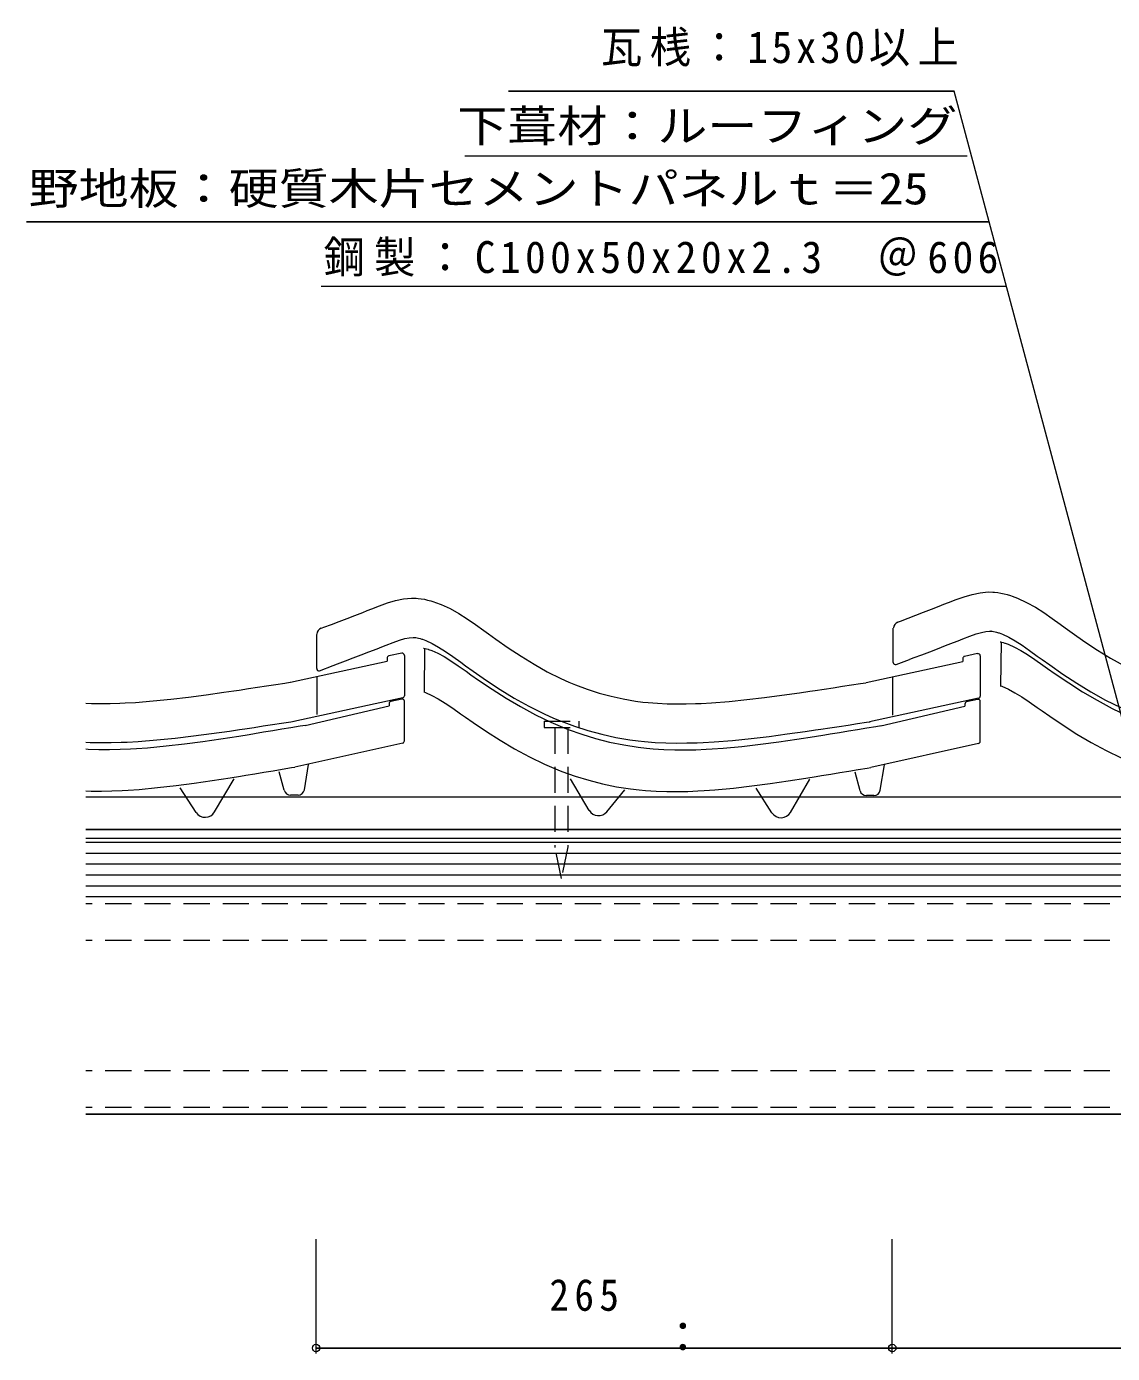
# Model space of a CAD drawing. Units: millimetres, scale not verified. Extents: x -687 to 696, y -330 to 339.
# Drawn here: x -687 to -188, y -330 to 280 of the extents above; entities that cross this region are included whole.
import ezdxf
from ezdxf.enums import TextEntityAlignment as Align

# ---------------------------------------------------------------- set-up
doc = ezdxf.new("R2010")
doc.units = ezdxf.units.MM
doc.header["$LTSCALE"] = 10
doc.linetypes.add('DASHED1', pattern=[1.8, 1.2, -0.6])
doc.linetypes.add('DASHED3', pattern=[4, 3, -1])
doc.layers.add('0-0_LAYER001', color=4, linetype='Continuous', lineweight=18)
doc.layers.add('0-1_LAYER004', color=7, linetype='Continuous', lineweight=18)
doc.layers.add('0-2_ADD_LINE', color=7, linetype='Continuous')
doc.styles.add('ＭＳ ゴシック', font='')
doc.styles.get('ＭＳ ゴシック').set_extended_font_data('MS Gothic')

msp = doc.modelspace()

# ---------------------------------------------------------------- linework, layer by layer
at = {"layer": '0-0_LAYER001', "color": 2}
for p, q in [((-260.47, 250.66), (-465.3, 250.66)), ((-170.6, -84.76), (-260.47, 250.66)), ((-254.42, 220.79), (-483.79, 220.79)), ((-244.59, 190.7), (-687.02, 190.7)), ((-236.85, 160.83), (-549.84, 160.83)), ((-659.75, -73.84), (167.21, -73.84)), ((-659.75, -88.84), (167.21, -88.84)), ((289.21, -94.84), (-659.75, -94.84)), ((289.21, -119.84), (-659.75, -119.84)), ((279.21, -219.84), (-659.75, -219.84)), ((-553.86, -329.84), (-553.86, -277.34)), ((-288.86, -329.84), (-288.86, -277.34)), ((-553.86, -327.34), (-288.86, -327.34)), ((-288.86, -327.34), (-23.86, -327.34))]:
    msp.add_line(p, q, dxfattribs=at)
at = {"layer": '0-0_LAYER001'}
for p, q in [((-286.36, 6.57), (-285.94, 6.73)), ((-553.58, -14.87), (-553.58, 0.85)), ((-551.54, 3.7), (-551.11, 3.86)), ((-288.4, -12.01), (-288.4, 3.72)), ((-504.38, -5.43), (-504.34, -5.44)), ((-504.34, -5.44), (-503.76, -5.56)), ((-504.02, -5.53), (-504.19, -25.7)), ((-503.76, -5.56), (-503.1, -5.72)), ((-503.1, -5.72), (-502.31, -5.95)), ((-502.31, -5.95), (-502.13, -6.01)), ((-502.13, -6.01), (-500.67, -6.54)), ((-239.21, -2.57), (-239.16, -2.57)), ((-239.16, -2.57), (-238.58, -2.69)), ((-238.84, -2.66), (-239.02, -22.84)), ((-238.58, -2.69), (-237.93, -2.85)), ((-237.93, -2.85), (-237.14, -3.08)), ((-237.14, -3.08), (-236.96, -3.14)), ((-236.96, -3.14), (-235.49, -3.67)), ((-235.49, -3.67), (-232.66, -4.94)), ((-232.66, -4.94), (-229.8, -6.5)), ((-565.67, -21.13), (-521.22, -11.48)), ((-521.22, -10.02), (-521.22, -11.48)), ((-514.42, -7.8), (-520.42, -9.04)), ((-513.22, -8.78), (-513.22, -27.36)), ((-500.67, -6.54), (-497.84, -7.81)), ((-497.84, -7.81), (-494.97, -9.36)), ((-494.97, -9.36), (-491.86, -11.29)), ((-491.86, -11.29), (-488.49, -13.56)), ((-300.85, -21.31), (-256.4, -11.66)), ((-287.05, -12.94), (-280.87, -10.61)), ((-256.4, -10.21), (-256.4, -11.66)), ((-249.6, -7.98), (-255.6, -9.23)), ((-248.4, -8.96), (-248.4, -27.54)), ((-229.8, -6.5), (-226.68, -8.42)), ((-226.68, -8.42), (-223.31, -10.69)), ((-223.31, -10.69), (-219.69, -13.23)), ((-552.22, -15.81), (-546.05, -13.47)), ((-488.49, -13.56), (-484.86, -16.1)), ((-484.86, -16.1), (-482.63, -17.67)), ((-482.63, -17.67), (-479.09, -20.13)), ((-219.69, -13.23), (-217.45, -14.8)), ((-217.45, -14.8), (-213.91, -17.27)), ((-213.91, -17.27), (-207.73, -21.43)), ((-553.4, -36.01), (-553.4, -18.81)), ((-479.09, -20.13), (-472.91, -24.29)), ((-472.91, -24.29), (-466.5, -28.38)), ((-288.58, -36.2), (-288.58, -19)), ((-239.17, -22.71), (-238.42, -22.98)), ((-238.42, -22.98), (-235.46, -24.31)), ((-235.46, -24.31), (-232.47, -25.93)), ((-207.73, -21.43), (-201.32, -25.51)), ((-514.01, -28.33), (-564.14, -39.21)), ((-514.44, -28.84), (-519.48, -29.98)), ((-513.22, -48.1), (-513.22, -29.82)), ((-504.35, -25.57), (-503.6, -25.85)), ((-503.6, -25.85), (-500.63, -27.17)), ((-500.63, -27.17), (-497.65, -28.79)), ((-497.65, -28.79), (-494.46, -30.77)), ((-466.5, -28.38), (-459.86, -32.31)), ((-249.18, -28.52), (-299.32, -39.4)), ((-249.62, -29.03), (-254.65, -30.16)), ((-248.4, -48.28), (-248.4, -30)), ((-232.47, -25.93), (-229.28, -27.9)), ((-229.28, -27.9), (-225.86, -30.2)), ((-225.86, -30.2), (-222.22, -32.75)), ((-201.32, -25.51), (-194.68, -29.44)), ((-194.68, -29.44), (-187.79, -33.17)), ((-558.93, -40.96), (-520.26, -31.91)), ((-520.26, -30.96), (-520.26, -31.91)), ((-494.46, -30.77), (-491.04, -33.07)), ((-491.04, -33.07), (-487.4, -35.62)), ((-487.4, -35.62), (-485.17, -37.19)), ((-459.86, -32.31), (-452.97, -36.04)), ((-452.97, -36.04), (-445.9, -39.46)), ((-294.1, -41.15), (-255.43, -32.1)), ((-255.43, -31.14), (-255.43, -32.1)), ((-222.22, -32.75), (-219.99, -34.32)), ((-219.99, -34.32), (-216.47, -36.78)), ((-187.79, -33.17), (-180.72, -36.59)), ((-573.8, -43.31), (-569.6, -42.62)), ((-569.6, -42.62), (-565.41, -41.92)), ((-565.41, -41.92), (-561.22, -41.22)), ((-561.22, -41.22), (-558.79, -40.82)), ((-485.17, -37.19), (-481.64, -39.64)), ((-481.64, -39.64), (-475.49, -43.78)), ((-445.9, -39.46), (-441.53, -41.35)), ((-441.53, -41.35), (-437.85, -42.82)), ((-304.78, -42.8), (-300.59, -42.1)), ((-300.59, -42.1), (-296.4, -41.41)), ((-296.4, -41.41), (-293.97, -41)), ((-216.47, -36.78), (-210.32, -40.91)), ((-210.32, -40.91), (-203.95, -44.97)), ((-614.32, -49.47), (-605.91, -48.35)), ((-605.91, -48.35), (-597.6, -47.13)), ((-597.6, -47.13), (-589.4, -45.85)), ((-589.4, -45.85), (-584.67, -45.09)), ((-584.67, -45.09), (-582.21, -44.69)), ((-582.21, -44.69), (-578.01, -44)), ((-578.01, -44), (-573.8, -43.31)), ((-475.49, -43.78), (-469.13, -47.83)), ((-469.13, -47.83), (-462.56, -51.73)), ((-437.85, -42.82), (-431.68, -45.02)), ((-431.68, -45.02), (-425.32, -46.98)), ((-425.32, -46.98), (-418.85, -48.63)), ((-418.85, -48.63), (-412.31, -49.98)), ((-349.5, -49.65), (-341.09, -48.54)), ((-341.09, -48.54), (-332.78, -47.32)), ((-332.78, -47.32), (-324.58, -46.03)), ((-324.58, -46.03), (-319.84, -45.27)), ((-319.84, -45.27), (-317.39, -44.87)), ((-317.39, -44.87), (-313.18, -44.19)), ((-313.18, -44.19), (-308.98, -43.49)), ((-308.98, -43.49), (-304.78, -42.8)), ((-203.95, -44.97), (-197.38, -48.86)), ((-659.75, -51.81), (-658.68, -51.88)), ((-658.68, -51.88), (-653.71, -52.04)), ((-653.71, -52.04), (-648.8, -52.06)), ((-648.8, -52.06), (-643.98, -51.95)), ((-643.98, -51.95), (-639.25, -51.75)), ((-639.25, -51.75), (-636.45, -51.59)), ((-636.45, -51.59), (-631.39, -51.23)), ((-631.39, -51.23), (-622.83, -50.44)), ((-622.83, -50.44), (-614.32, -49.47)), ((-514, -49.07), (-563.58, -60.14)), ((-462.56, -51.73), (-455.74, -55.42)), ((-412.31, -49.98), (-405.79, -51.01)), ((-405.79, -51.01), (-401.86, -51.47)), ((-401.86, -51.47), (-398.81, -51.75)), ((-398.81, -51.75), (-393.85, -52.07)), ((-393.85, -52.07), (-388.88, -52.23)), ((-388.88, -52.23), (-383.98, -52.24)), ((-383.98, -52.24), (-379.15, -52.14)), ((-379.15, -52.14), (-374.43, -51.93)), ((-374.43, -51.93), (-371.63, -51.77)), ((-371.63, -51.77), (-366.57, -51.41)), ((-366.57, -51.41), (-358.01, -50.63)), ((-358.01, -50.63), (-349.5, -49.65)), ((-249.18, -49.26), (-298.76, -60.33)), ((-197.38, -48.86), (-190.56, -52.55)), ((-190.56, -52.55), (-183.57, -55.93)), ((-569.42, -61.11), (-565.23, -60.41)), ((-565.23, -60.41), (-563.62, -60.14)), ((-559.21, -70.57), (-557.28, -58.97)), ((-455.74, -55.42), (-448.75, -58.8)), ((-448.75, -58.8), (-444.45, -60.66)), ((-444.45, -60.66), (-440.82, -62.11)), ((-304.6, -61.29), (-300.41, -60.6)), ((-300.41, -60.6), (-298.79, -60.33)), ((-294.39, -70.75), (-292.45, -59.15)), ((-609.87, -67.53), (-601.59, -66.32)), ((-601.59, -66.32), (-593.39, -65.04)), ((-600.5, -80.78), (-591.56, -65.54)), ((-593.39, -65.04), (-588.67, -64.27)), ((-588.67, -64.27), (-586.22, -63.88)), ((-586.22, -63.88), (-582.01, -63.19)), ((-582.01, -63.19), (-577.81, -62.5)), ((-577.81, -62.5), (-573.61, -61.8)), ((-573.61, -61.8), (-569.42, -61.11)), ((-568.52, -70.83), (-570.76, -62.26)), ((-440.82, -62.11), (-434.73, -64.29)), ((-428.3, -80.04), (-436.84, -65.5)), ((-434.73, -64.29), (-428.46, -66.21)), ((-428.46, -66.21), (-422.08, -67.84)), ((-345.05, -67.72), (-336.76, -66.5)), ((-336.76, -66.5), (-328.57, -65.22)), ((-335.68, -80.97), (-326.74, -65.72)), ((-328.57, -65.22), (-323.84, -64.46)), ((-323.84, -64.46), (-321.39, -64.06)), ((-321.39, -64.06), (-317.19, -63.37)), ((-317.19, -63.37), (-312.99, -62.68)), ((-312.99, -62.68), (-308.79, -61.99)), ((-308.79, -61.99), (-304.6, -61.29)), ((-303.69, -71.02), (-305.94, -62.44)), ((-659.75, -71.13), (-657.35, -71.2)), ((-657.35, -71.2), (-652.51, -71.22)), ((-652.51, -71.22), (-647.72, -71.11)), ((-647.72, -71.11), (-643.04, -70.91)), ((-643.04, -70.91), (-640.26, -70.75)), ((-640.26, -70.75), (-635.23, -70.39)), ((-635.23, -70.39), (-626.72, -69.61)), ((-626.72, -69.61), (-618.25, -68.65)), ((-618.25, -68.65), (-609.87, -67.53)), ((-609.01, -80.97), (-616.34, -69.67)), ((-562.17, -73.08), (-565.59, -73.08)), ((-422.08, -67.84), (-415.63, -69.18)), ((-420.13, -80.69), (-411.83, -70.62)), ((-415.63, -69.18), (-409.2, -70.18)), ((-409.2, -70.18), (-405.34, -70.64)), ((-405.34, -70.64), (-402.34, -70.92)), ((-402.34, -70.92), (-397.44, -71.23)), ((-397.44, -71.23), (-392.53, -71.39)), ((-392.53, -71.39), (-387.68, -71.4)), ((-387.68, -71.4), (-382.9, -71.3)), ((-382.9, -71.3), (-378.21, -71.09)), ((-378.21, -71.09), (-375.44, -70.93)), ((-375.44, -70.93), (-370.41, -70.58)), ((-370.41, -70.58), (-361.9, -69.8)), ((-361.9, -69.8), (-353.42, -68.83)), ((-353.42, -68.83), (-345.05, -67.72)), ((-344.19, -81.16), (-351.51, -69.85)), ((-297.35, -73.26), (-300.77, -73.26))]:
    msp.add_line(p, q, dxfattribs=at)
at = {"layer": '0-0_LAYER001', "color": 2, "linetype": 'DASHED1'}
for p, q in [((-444, -41.99), (-444, -97.14)), ((-438, -41.99), (-438, -96.89)), ((-441.05, -111.4), (-444, -97.14)), ((-438, -96.89), (-441.05, -111.4))]:
    msp.add_line(p, q, dxfattribs=at)
at = {"layer": '0-0_LAYER001', "color": 2, "linetype": 'DASHED3'}
msp.add_line((-659.75, -92.84), (287.21, -92.84), dxfattribs=at)
at = {"layer": '0-0_LAYER001', "color": 1}
for p, q in [((289.21, -99.84), (-659.75, -99.84)), ((289.21, -104.84), (-659.75, -104.84)), ((289.21, -109.84), (-659.75, -109.84)), ((289.21, -114.84), (-659.75, -114.84))]:
    msp.add_line(p, q, dxfattribs=at)
at = {"layer": '0-0_LAYER001', "color": 1, "linetype": 'DASHED1'}
for p, q in [((279.21, -123.04), (-659.75, -123.04)), ((279.21, -139.84), (-659.75, -139.84)), ((279.21, -199.84), (-659.75, -199.84)), ((279.21, -216.64), (-659.75, -216.64))]:
    msp.add_line(p, q, dxfattribs=at)
at = {"layer": '0-0_LAYER001'}
for points in [[(-285.94, 6.73), (-285.12, 7.03), (-281.57, 8.37), (-278.02, 9.72), (-274.45, 11.09), (-270.86, 12.47), (-267.26, 13.88), (-265.15, 14.72), (-263.07, 15.55), (-259.47, 16.95), (-255.83, 18.23), (-252.18, 19.3), (-248.49, 20.05), (-244.79, 20.39), (-242.63, 20.37), (-241.78, 20.3), (-240.32, 20.13), (-238.86, 19.89), (-237.4, 19.57), (-235.96, 19.19), (-234.53, 18.76), (-233.71, 18.48), (-231.22, 17.54), (-227.06, 15.6), (-223.05, 13.36), (-219.17, 10.88), (-215.36, 8.24), (-211.59, 5.52), (-209.41, 3.93), (-206.08, 1.55), (-200.29, -2.47), (-194.41, -6.33), (-188.44, -9.98), (-182.34, -13.39)], [(-551.11, 3.86), (-550.3, 4.17), (-546.75, 5.51), (-543.19, 6.86), (-539.63, 8.22), (-536.04, 9.61), (-532.43, 11.02), (-530.33, 11.85), (-528.25, 12.68), (-524.64, 14.08), (-521.01, 15.36), (-517.35, 16.43), (-513.67, 17.18), (-509.97, 17.53), (-507.81, 17.5), (-506.96, 17.44), (-505.49, 17.27), (-504.03, 17.02), (-502.58, 16.7), (-501.14, 16.33), (-499.71, 15.89), (-498.89, 15.62), (-496.39, 14.67), (-492.23, 12.73), (-488.23, 10.49), (-484.34, 8.01), (-480.54, 5.37), (-476.77, 2.65), (-474.59, 1.07), (-471.26, -1.32), (-465.46, -5.34), (-459.59, -9.19), (-453.62, -12.85), (-447.52, -16.26), (-441.27, -19.38), (-437.58, -21.05), (-434.52, -22.32), (-429.16, -24.32), (-423.7, -26.08), (-418.17, -27.58)], [(-280.83, -10.58), (-278.77, -9.81), (-275.2, -8.46), (-271.61, -7.1), (-267.99, -5.71), (-264.34, -4.3), (-260.66, -2.86), (-258.51, -2.01), (-256.48, -1.2), (-253.21, 0.07), (-250.31, 1.09), (-247.85, 1.81), (-245.85, 2.22), (-244.08, 2.38), (-243.4, 2.37), (-243.47, 2.38), (-242.86, 2.31), (-242.27, 2.21), (-241.6, 2.06), (-240.87, 1.87), (-240.02, 1.61), (-239.77, 1.53), (-238.21, 0.94), (-235.27, -0.43), (-232.31, -2.09), (-229.14, -4.11), (-225.75, -6.46), (-222.15, -9.06), (-219.94, -10.66), (-216.45, -13.16), (-210.36, -17.39), (-204.05, -21.53), (-197.53, -25.52), (-190.77, -29.3), (-183.82, -32.78)], [(-546.01, -13.45), (-543.95, -12.67), (-540.38, -11.33), (-536.79, -9.97), (-533.17, -8.58), (-529.52, -7.17), (-525.84, -5.73), (-523.68, -4.88), (-521.66, -4.07), (-518.39, -2.8), (-515.49, -1.78), (-513.02, -1.06), (-511.03, -0.65), (-509.25, -0.48), (-508.57, -0.49), (-508.65, -0.49), (-508.04, -0.56), (-507.44, -0.66), (-506.78, -0.8), (-506.04, -1), (-505.19, -1.26), (-504.95, -1.34), (-503.39, -1.93), (-500.44, -3.3), (-497.48, -4.96), (-494.31, -6.98), (-490.93, -9.33), (-487.32, -11.93), (-485.12, -13.53), (-481.63, -16.03), (-475.53, -20.26), (-469.23, -24.4), (-462.71, -28.39), (-455.94, -32.17), (-449, -35.64), (-444.73, -37.57), (-441.12, -39.07), (-435.07, -41.33), (-428.82, -43.34), (-422.47, -45.06)], [(-659.75, -30.72), (-657.22, -30.84), (-652.86, -30.91), (-648.49, -30.88), (-644.13, -30.75), (-641.6, -30.64), (-636.87, -30.37), (-628.73, -29.74), (-620.61, -28.93), (-612.5, -27.97), (-604.41, -26.89), (-596.33, -25.74), (-591.64, -25.06), (-589.21, -24.7), (-585.01, -24.07), (-580.81, -23.44), (-576.62, -22.81), (-572.42, -22.17), (-568.23, -21.53), (-565.8, -21.16)], [(-418.17, -27.58), (-412.57, -28.81), (-406.92, -29.78), (-403.63, -30.22), (-401.11, -30.48), (-396.76, -30.82), (-392.4, -31.02), (-388.04, -31.1), (-383.67, -31.06), (-379.3, -30.94), (-376.77, -30.83), (-372.04, -30.56), (-363.91, -29.93), (-355.78, -29.11), (-347.68, -28.15), (-339.59, -27.08), (-331.5, -25.93), (-326.82, -25.24), (-324.38, -24.88), (-320.19, -24.25), (-315.99, -23.62), (-311.79, -22.99), (-307.6, -22.35), (-303.41, -21.72), (-300.97, -21.35)], [(-659.75, -48.74), (-657.79, -48.83), (-652.94, -48.91), (-648.16, -48.88), (-643.47, -48.74), (-640.69, -48.62), (-635.66, -48.33), (-627.14, -47.67), (-618.65, -46.82), (-610.26, -45.83), (-601.96, -44.73), (-593.75, -43.56), (-589.01, -42.86), (-586.56, -42.5), (-582.34, -41.87), (-578.13, -41.24), (-573.93, -40.6), (-569.72, -39.97), (-565.53, -39.33), (-563.91, -39.08)], [(-422.47, -45.06), (-416.03, -46.48), (-409.62, -47.58), (-405.76, -48.09), (-402.77, -48.41), (-397.87, -48.79), (-392.97, -49.02), (-388.12, -49.1), (-383.34, -49.06), (-378.65, -48.92), (-375.87, -48.8), (-370.84, -48.52), (-362.31, -47.86), (-353.83, -47.01), (-345.44, -46.01), (-337.14, -44.91), (-328.93, -43.74), (-324.19, -43.05), (-321.73, -42.68), (-317.52, -42.06), (-313.31, -41.42), (-309.1, -40.79), (-304.9, -40.15), (-300.7, -39.51), (-299.08, -39.27)]]:
    msp.add_lwpolyline(points, dxfattribs=at)
at = {"layer": '0-0_LAYER001', "color": 2, "linetype": 'DASHED1'}
for points in [[(-449, -38.99), (-433, -38.99), (-433, -41.99)], [(-449, -38.99), (-449, -41.99), (-433, -41.99)]]:
    msp.add_lwpolyline(points, dxfattribs=at)
at = {"layer": '0-0_LAYER001', "color": 2}
for centre in [(-553.86, -327.34), (-288.86, -327.34), (-288.86, -327.34)]:
    msp.add_circle(centre, 1.7, dxfattribs=at)
at = {"layer": '0-0_LAYER001'}
for centre, radius, start, end in [((-285.29, 3.76), 3, 110.94902, 178.7), ((-550.47, 0.9), 3, 110.94902, 178.7), ((-520.22, -10.02), 1, 101.73308, 180), ((-514.22, -8.78), 1, 0, 101.73308), ((-287.4, -12.01), 1, 180, 290.73166), ((-255.4, -10.21), 1, 101.73308, 180), ((-249.4, -8.96), 1, 0, 101.73308), ((-552.58, -14.87), 1, 180, 290.73166), ((-519.26, -30.96), 1, 102.72435, 180), ((-514.22, -29.82), 1, 0, 102.72435), ((-514.22, -27.36), 1, 282.24497, 0), ((-254.43, -31.14), 1, 102.72435, 180), ((-249.4, -30), 1, 0, 102.72435), ((-249.4, -27.54), 1, 282.24497, 0), ((-514.22, -48.1), 1, 282.58296, 0), ((-249.4, -48.28), 1, 282.58296, 0), ((-565.61, -70.07), 3, 194.67639, 270), ((-562.17, -70.08), 3, 270, 350.53767), ((-300.79, -70.26), 3, 194.67639, 270), ((-297.35, -70.26), 3, 270, 350.53767), ((-604.82, -78.25), 5, 212.93986, 329.61716), ((-423.99, -77.5), 5, 210.42578, 320.47001), ((-339.99, -78.44), 5, 212.93986, 329.61716)]:
    msp.add_arc(centre, radius, start, end, dxfattribs=at)
at = {"layer": '0-1_LAYER004'}
for p, q in [((-465.3, 250.66), (-260.47, 250.66)), ((-170.6, -84.76), (-260.47, 250.66)), ((-254.42, 220.79), (-485.48, 220.79)), ((-687.02, 190.7), (-244.59, 190.7)), ((-236.85, 160.83), (-551.53, 160.83)), ((289.21, -94.84), (-659.75, -94.84)), ((-553.86, -329.04), (-553.86, -277.34)), ((-288.86, -329.04), (-288.86, -277.34)), ((281.14, -327.34), (-553.86, -327.34))]:
    msp.add_line(p, q, dxfattribs=at)
for points in [[(-659.75, -92.84), (287.21, -92.84), (287.21, 190.71)], [(-659.75, -73.84), (167.21, -73.84), (167.21, -88.84), (-659.75, -88.84)], [(389.21, -119.84), (289.21, -119.84), (-659.75, -119.84)], [(-659.75, -219.84), (279.21, -219.84), (279.21, -119.84)]]:
    msp.add_lwpolyline(points, dxfattribs=at)

# ---------------------------------------------------------------- texts
at = {"layer": '0-0_LAYER001', "color": 7, "style": 'ＭＳ ゴシック', "width": 1.15}
msp.add_text('\u3000野地板：硬質木片セメントパネルｔ＝25\u3000', height=14.66, dxfattribs=at).set_placement((-709.04, 194.25), align=Align.BOTTOM_LEFT)
at = {"layer": '0-2_ADD_LINE', "style": 'ＭＳ ゴシック', "width": 1.15}
msp.add_text('下葺材：ルーフィング', height=14.66, dxfattribs=at).set_placement((-488.87, 223.05), align=Align.BOTTOM_LEFT)
at = {"layer": '0-2_ADD_LINE', "style": 'ＭＳ ゴシック'}
msp.add_text('：', height=14.66, dxfattribs=at).set_placement((-395.17, -333.9), align=Align.BOTTOM_LEFT)
at = {"layer": '0-2_ADD_LINE', "char_height": 14.66, "attachment_point": 7, "style": 'ＭＳ ゴシック'}
for s, insert in [('\\T1.18;\\W0.95;瓦桟：15x30以上', (-422.82, 262)), ('\\T1.22;\\W0.95;\u3000鋼製：C100x50x20x2.3\u3000＠606', (-573.55, 165.46)), ('\\T1.28;\\W0.9;265', (-446.53, -310.45))]:
    msp.add_mtext(s, dxfattribs=dict(at, insert=insert))

doc.saveas('drawing.dxf')
